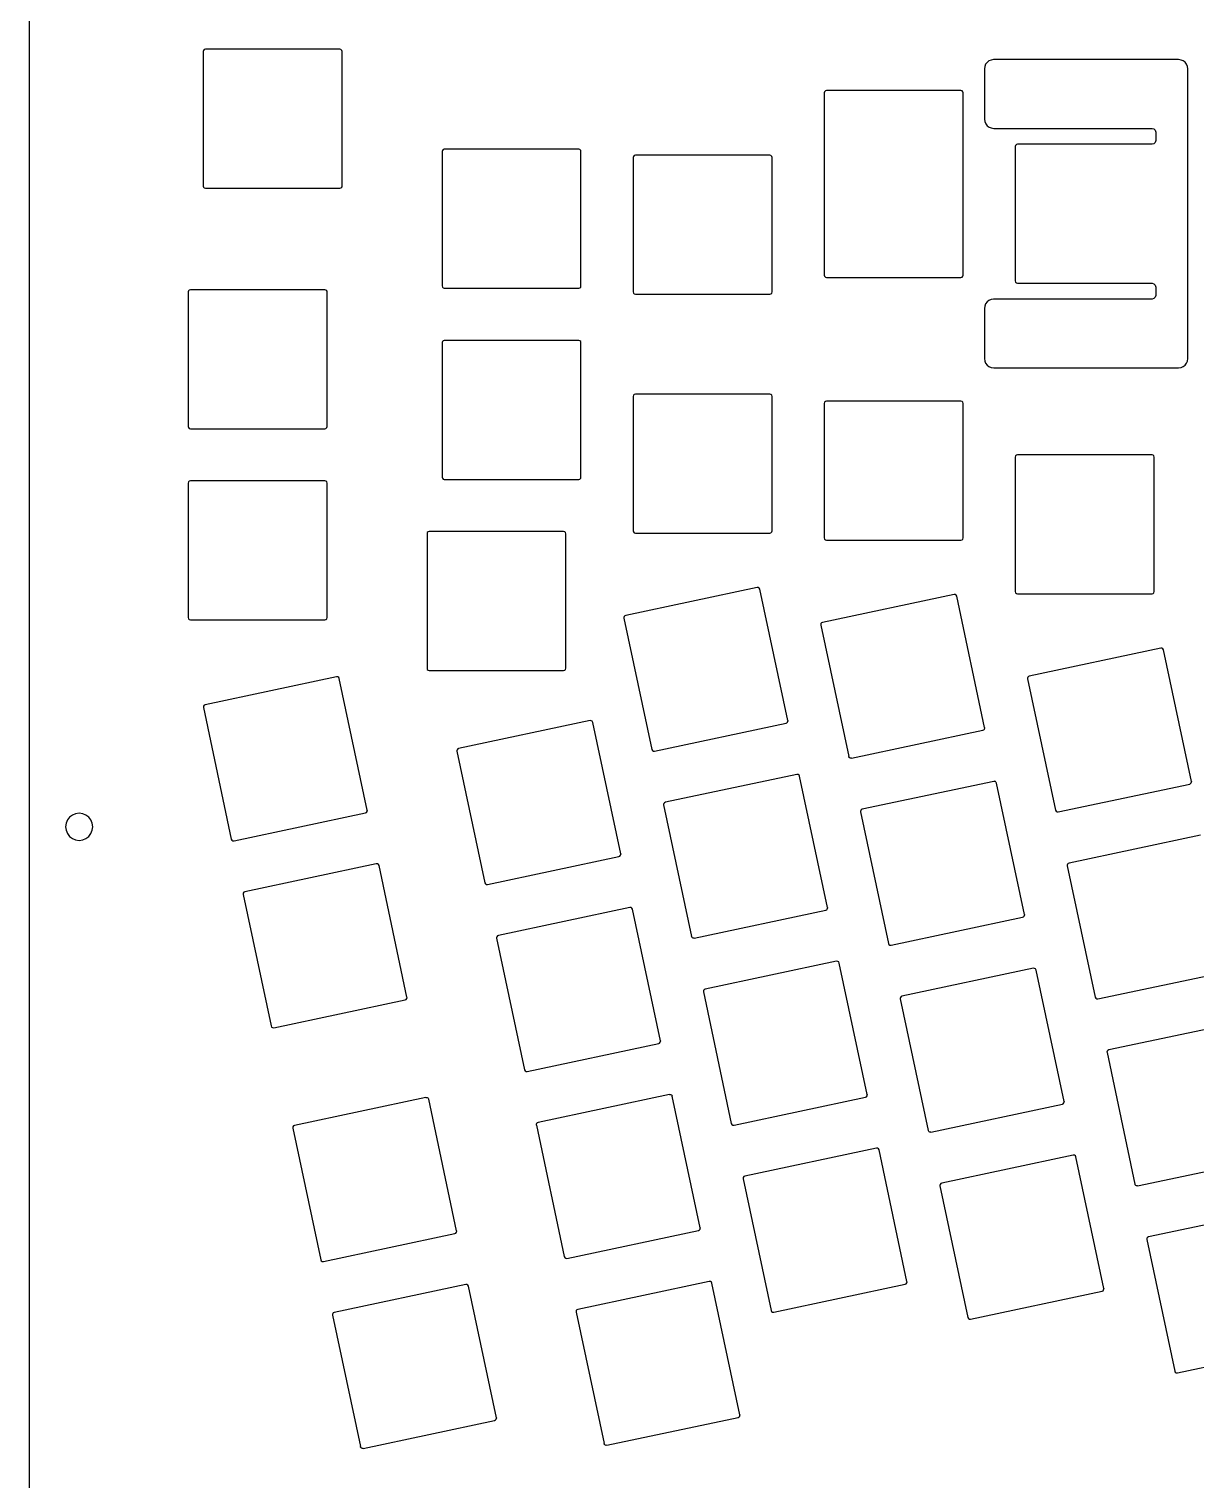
# Model space of a CAD drawing. Extents: x -3 to 2245, y -1140 to 1114.
# Drawn here: x 1507 to 1947, y -335 to 212 of the extents above; entities that cross this region are included whole.
import ezdxf

# ---------------------------------------------------------------- set-up
doc = ezdxf.new("R2010")
doc.units = 0

msp = doc.modelspace()

# ---------------------------------------------------------------- linework, layer by layer
at = {"layer": 'cutting'}
for p, q in [((1507.34, 253.348), (1507.34, -1088.44)), ((1573.06, 203.653), (1572.94, 203.225)), ((1573.06, 203.653), (1572.94, 203.225)), ((1572.94, 203.225), (1572.94, 152.59)), ((1572.94, 203.225), (1572.94, 152.59)), ((1573.37, 203.959), (1573.06, 203.653)), ((1573.37, 203.959), (1573.06, 203.653)), ((1573.79, 204.075), (1573.37, 203.959)), ((1573.79, 204.075), (1573.37, 203.959)), ((1624.43, 204.075), (1573.79, 204.075)), ((1624.43, 204.075), (1573.79, 204.075)), ((1624.86, 203.959), (1624.43, 204.075)), ((1624.86, 203.959), (1624.43, 204.075)), ((1625.16, 203.653), (1624.86, 203.959)), ((1625.16, 203.653), (1624.86, 203.959)), ((1625.28, 203.225), (1625.16, 203.653)), ((1625.28, 203.225), (1625.16, 203.653)), ((1625.28, 152.59), (1625.28, 203.225)), ((1625.28, 152.59), (1625.28, 203.225)), ((1867.38875, 197.591), (1867.22, 196.682)), ((1867.7, 198.446), (1867.38875, 197.591)), ((1868.23125, 199.16725), (1867.7, 198.446)), ((1868.95, 199.704), (1868.23125, 199.16725)), ((1869.80375, 200.0165), (1868.95, 199.704)), ((1870.71, 200.188), (1869.80375, 200.0165)), ((1940.4, 200.188), (1870.71, 200.188)), ((1941.30625, 200.019875), (1940.4, 200.188)), ((1942.16, 199.71), (1941.30625, 200.019875)), ((1942.88375, 199.175125), (1942.16, 199.71)), ((1943.42, 198.455), (1942.88375, 199.175125)), ((1943.7275, 197.600875), (1943.42, 198.455)), ((1943.9, 196.692), (1943.7275, 197.600875)), ((1867.22, 196.682), (1867.22, 177.789)), ((1943.9, 87.5776), (1943.9, 196.692)), ((1807.01, 188.099), (1806.9, 187.671)), ((1806.9, 187.671), (1806.9, 119.037)), ((1807.32, 188.405), (1807.01, 188.099)), ((1807.75, 188.521), (1807.32, 188.405)), ((1858.38, 188.521), (1807.75, 188.521)), ((1858.81, 188.405), (1858.38, 188.521)), ((1859.12, 188.099), (1858.81, 188.405)), ((1859.23, 187.671), (1859.12, 188.099)), ((1859.23, 119.037), (1859.23, 187.671)), ((1867.22, 177.789), (1867.39375, 176.881125)), ((1867.39375, 176.881125), (1867.71, 176.028)), ((1867.71, 176.028), (1868.24625, 175.309375)), ((1868.24625, 175.309375), (1868.97, 174.776)), ((1868.97, 174.776), (1869.82375, 174.469)), ((1869.82375, 174.469), (1870.73, 174.303)), ((1870.73, 174.303), (1930.37, 174.303)), ((1930.37, 174.303), (1931.08, 174.109)), ((1931.08, 174.109), (1931.59, 173.601)), ((1931.59, 173.601), (1931.78, 172.887)), ((1931.78, 169.72), (1931.59, 169.005)), ((1931.78, 172.887), (1931.78, 169.72)), ((1663.04, 166.006), (1662.93, 165.577)), ((1663.04, 166.006), (1662.93, 165.577)), ((1662.93, 165.577), (1662.93, 114.942)), ((1662.93, 165.577), (1662.93, 114.942)), ((1663.35, 166.311), (1663.04, 166.006)), ((1663.35, 166.311), (1663.04, 166.006)), ((1663.78, 166.428), (1663.35, 166.311)), ((1663.78, 166.428), (1663.35, 166.311)), ((1714.41, 166.428), (1663.78, 166.428)), ((1714.41, 166.428), (1663.78, 166.428)), ((1714.84, 166.311), (1714.41, 166.428)), ((1714.84, 166.311), (1714.41, 166.428)), ((1715.15, 166.006), (1714.84, 166.311)), ((1715.15, 166.006), (1714.84, 166.311)), ((1715.26, 165.577), (1715.15, 166.006)), ((1715.26, 165.577), (1715.15, 166.006)), ((1715.26, 114.942), (1715.26, 165.577)), ((1715.26, 114.942), (1715.26, 165.577)), ((1735.33, 164.044), (1735.03, 163.739)), ((1735.76, 164.161), (1735.33, 164.044)), ((1786.4, 164.161), (1735.76, 164.161)), ((1786.83, 164.044), (1786.4, 164.161)), ((1787.13, 163.739), (1786.83, 164.044)), ((1879, 167.881), (1878.88, 167.452)), ((1878.88, 167.452), (1878.88, 116.818)), ((1879.3, 168.187), (1879, 167.881)), ((1879.73, 168.303), (1879.3, 168.187)), ((1930.37, 168.303), (1879.73, 168.303)), ((1931.08, 168.497), (1930.37, 168.303)), ((1931.59, 169.005), (1931.08, 168.497)), ((1735.03, 163.739), (1734.91, 163.31)), ((1734.91, 163.31), (1734.91, 112.675)), ((1787.25, 163.31), (1787.13, 163.739)), ((1787.25, 112.675), (1787.25, 163.31)), ((1572.94, 152.59), (1573.06, 152.161)), ((1572.94, 152.59), (1573.06, 152.161)), ((1573.06, 152.161), (1573.37, 151.856)), ((1573.06, 152.161), (1573.37, 151.856)), ((1573.37, 151.856), (1573.79, 151.739)), ((1573.37, 151.856), (1573.79, 151.739)), ((1573.79, 151.739), (1624.43, 151.739)), ((1573.79, 151.739), (1624.43, 151.739)), ((1624.43, 151.739), (1624.86, 151.856)), ((1624.43, 151.739), (1624.86, 151.856)), ((1624.86, 151.856), (1625.16, 152.161)), ((1624.86, 151.856), (1625.16, 152.161)), ((1625.16, 152.161), (1625.28, 152.59)), ((1625.16, 152.161), (1625.28, 152.59)), ((1662.93, 114.942), (1663.04, 114.513)), ((1662.93, 114.942), (1663.04, 114.513)), ((1715.15, 114.513), (1715.26, 114.942)), ((1715.15, 114.513), (1715.26, 114.942)), ((1806.9, 119.037), (1807.01, 118.608)), ((1807.01, 118.608), (1807.32, 118.303)), ((1807.32, 118.303), (1807.75, 118.187)), ((1807.75, 118.187), (1858.38, 118.187)), ((1858.38, 118.187), (1858.81, 118.303)), ((1858.81, 118.303), (1859.12, 118.608)), ((1859.12, 118.608), (1859.23, 119.037)), ((1878.88, 116.818), (1879, 116.389)), ((1879, 116.389), (1879.3, 116.083)), ((1879.3, 116.083), (1879.73, 115.967)), ((1879.73, 115.967), (1930.37, 115.967)), ((1930.37, 115.967), (1931.08, 115.773)), ((1931.08, 115.773), (1931.59, 115.265)), ((1931.59, 115.265), (1931.78, 114.55)), ((1567.39, 113.103), (1567.28, 112.675)), ((1567.28, 112.675), (1567.28, 62.04)), ((1567.7, 113.409), (1567.39, 113.103)), ((1568.13, 113.525), (1567.7, 113.409)), ((1618.76, 113.525), (1568.13, 113.525)), ((1619.19, 113.409), (1618.76, 113.525)), ((1619.5, 113.103), (1619.19, 113.409)), ((1619.61, 112.675), (1619.5, 113.103)), ((1619.61, 62.04), (1619.61, 112.675)), ((1663.04, 114.513), (1663.35, 114.208)), ((1663.04, 114.513), (1663.35, 114.208)), ((1663.35, 114.208), (1663.78, 114.092)), ((1663.35, 114.208), (1663.78, 114.092)), ((1663.78, 114.092), (1714.41, 114.092)), ((1663.78, 114.092), (1714.41, 114.092)), ((1714.41, 114.092), (1714.84, 114.208)), ((1714.41, 114.092), (1714.84, 114.208)), ((1714.84, 114.208), (1715.15, 114.513)), ((1714.84, 114.208), (1715.15, 114.513)), ((1734.91, 112.675), (1735.03, 112.246)), ((1735.03, 112.246), (1735.33, 111.941)), ((1735.33, 111.941), (1735.76, 111.824)), ((1735.76, 111.824), (1786.4, 111.824)), ((1786.4, 111.824), (1786.83, 111.941)), ((1786.83, 111.941), (1787.13, 112.246)), ((1787.13, 112.246), (1787.25, 112.675)), ((1868.95, 109.485), (1868.23125, 108.949125)), ((1869.80375, 109.7965), (1868.95, 109.485)), ((1870.71, 109.967), (1869.80375, 109.7965)), ((1930.37, 109.967), (1870.71, 109.967)), ((1931.08, 110.16), (1930.37, 109.967)), ((1931.59, 110.669), (1931.08, 110.16)), ((1931.78, 111.384), (1931.59, 110.669)), ((1931.78, 114.55), (1931.78, 111.384)), ((1867.3925, 107.373875), (1867.22, 106.465)), ((1867.22, 106.465), (1867.22, 87.5713)), ((1867.7, 108.228), (1867.3925, 107.373875)), ((1868.23125, 108.949125), (1867.7, 108.228)), ((1663.04, 94.0208), (1662.93, 93.5919)), ((1662.93, 93.5919), (1662.93, 42.9573)), ((1663.35, 94.3263), (1663.04, 94.0208)), ((1663.78, 94.4427), (1663.35, 94.3263)), ((1714.41, 94.4427), (1663.78, 94.4427)), ((1714.84, 94.3263), (1714.41, 94.4427)), ((1715.15, 94.0208), (1714.84, 94.3263)), ((1715.26, 93.5919), (1715.15, 94.0208)), ((1715.26, 42.9573), (1715.26, 93.5919)), ((1867.22, 87.5713), (1867.3925, 86.662662)), ((1943.7275, 86.66875), (1943.9, 87.5776)), ((1867.3925, 86.662662), (1867.7, 85.8093)), ((1867.7, 85.8093), (1868.24, 85.090375)), ((1868.24, 85.090375), (1868.96, 84.557)), ((1868.96, 84.557), (1869.815, 84.248912)), ((1869.815, 84.248912), (1870.73, 84.0822)), ((1870.73, 84.0822), (1940.4, 84.0822)), ((1940.4, 84.0822), (1941.30625, 84.250538)), ((1941.30625, 84.250538), (1942.16, 84.5601)), ((1942.16, 84.5601), (1942.88375, 85.0949)), ((1942.88375, 85.0949), (1943.42, 85.8148)), ((1943.42, 85.8148), (1943.7275, 86.66875)), ((1735.03, 73.767), (1734.91, 73.3383)), ((1734.91, 73.3383), (1734.91, 22.7031)), ((1735.33, 74.0722), (1735.03, 73.767)), ((1735.76, 74.1884), (1735.33, 74.0722)), ((1786.4, 74.1884), (1735.76, 74.1884)), ((1786.83, 74.0722), (1786.4, 74.1884)), ((1787.13, 73.767), (1786.83, 74.0722)), ((1787.25, 73.3383), (1787.13, 73.767)), ((1787.25, 22.7031), (1787.25, 73.3383)), ((1807.01, 71.1219), (1806.9, 70.6931)), ((1807.32, 71.4274), (1807.01, 71.1219)), ((1807.75, 71.5438), (1807.32, 71.4274)), ((1858.38, 71.5438), (1807.75, 71.5438)), ((1858.81, 71.4274), (1858.38, 71.5438)), ((1859.12, 71.1219), (1858.81, 71.4274)), ((1859.23, 70.6931), (1859.12, 71.1219)), ((1806.9, 70.6931), (1806.9, 20.0578)), ((1859.23, 20.0578), (1859.23, 70.6931)), ((1567.28, 62.04), (1567.39, 61.6111)), ((1567.39, 61.6111), (1567.7, 61.3056)), ((1567.7, 61.3056), (1568.13, 61.1892)), ((1568.13, 61.1892), (1618.76, 61.1892)), ((1618.76, 61.1892), (1619.19, 61.3056)), ((1619.19, 61.3056), (1619.5, 61.6111)), ((1619.5, 61.6111), (1619.61, 62.04)), ((1879, 50.9054), (1878.88, 50.4766)), ((1878.88, 50.4766), (1878.88, -0.15806)), ((1879.3, 51.2109), (1879, 50.9054)), ((1879.73, 51.3273), (1879.3, 51.2109)), ((1930.37, 51.3273), (1879.73, 51.3273)), ((1930.8, 51.2109), (1930.37, 51.3273)), ((1931.1, 50.9054), (1930.8, 51.2109)), ((1931.22, 50.4766), (1931.1, 50.9054)), ((1931.22, -0.15806), (1931.22, 50.4766)), ((1567.39, 41.1184), (1567.28, 40.6896)), ((1567.28, 40.6896), (1567.28, -9.94507)), ((1567.7, 41.4239), (1567.39, 41.1184)), ((1568.13, 41.5403), (1567.7, 41.4239)), ((1618.76, 41.5403), (1568.13, 41.5403)), ((1619.19, 41.4239), (1618.76, 41.5403)), ((1619.5, 41.1184), (1619.19, 41.4239)), ((1619.61, 40.6896), (1619.5, 41.1184)), ((1619.61, -9.94507), (1619.61, 40.6896)), ((1662.93, 42.9573), (1663.04, 42.5285)), ((1663.04, 42.5285), (1663.35, 42.223)), ((1663.35, 42.223), (1663.78, 42.1066)), ((1663.78, 42.1066), (1714.41, 42.1066)), ((1714.41, 42.1066), (1714.84, 42.223)), ((1714.84, 42.223), (1715.15, 42.5285)), ((1715.15, 42.5285), (1715.26, 42.9573)), ((1657.37, 22.0358), (1657.26, 21.607)), ((1657.68, 22.3413), (1657.37, 22.0358)), ((1658.11, 22.4577), (1657.68, 22.3413)), ((1708.74, 22.4577), (1658.11, 22.4577)), ((1709.17, 22.3413), (1708.74, 22.4577)), ((1709.48, 22.0358), (1709.17, 22.3413)), ((1709.59, 21.607), (1709.48, 22.0358)), ((1734.91, 22.7031), (1735.03, 22.2742)), ((1735.03, 22.2742), (1735.33, 21.9687)), ((1735.33, 21.9687), (1735.76, 21.8523)), ((1786.4, 21.8523), (1786.83, 21.9687)), ((1786.83, 21.9687), (1787.13, 22.2742)), ((1787.13, 22.2742), (1787.25, 22.7031)), ((1657.26, 21.607), (1657.26, -29.0277)), ((1709.59, -29.0277), (1709.59, 21.607)), ((1735.76, 21.8523), (1786.4, 21.8523)), ((1806.9, 20.0578), (1807.01, 19.6291)), ((1807.01, 19.6291), (1807.32, 19.324)), ((1807.32, 19.324), (1807.75, 19.2077)), ((1807.75, 19.2077), (1858.38, 19.2077)), ((1858.38, 19.2077), (1858.81, 19.324)), ((1858.81, 19.324), (1859.12, 19.6291)), ((1859.12, 19.6291), (1859.23, 20.0578)), ((1781.63, 1.40738), (1732.1, -9.12038)), ((1782.07, 1.38281), (1781.63, 1.40738)), ((1782.43, 1.14749), (1782.07, 1.38281)), ((1782.64, 0.751899), (1782.43, 1.14749)), ((1793.16, -48.7762), (1782.64, 0.751899)), ((1855.78, -1.2288), (1806.25, -11.7566)), ((1856.22, -1.25337), (1855.78, -1.2288)), ((1856.59, -1.48868), (1856.22, -1.25337)), ((1856.79, -1.88425), (1856.59, -1.48868)), ((1867.32, -51.413), (1856.79, -1.88425)), ((1878.88, -0.15806), (1879, -0.586914)), ((1879, -0.586914), (1879.3, -0.89238)), ((1879.3, -0.89238), (1879.73, -1.00879)), ((1879.73, -1.00879), (1930.37, -1.00879)), ((1930.37, -1.00879), (1930.8, -0.89238)), ((1930.8, -0.89238), (1931.1, -0.586915)), ((1931.1, -0.586915), (1931.22, -0.15806)), ((1567.28, -9.94507), (1567.39, -10.3739)), ((1567.39, -10.3739), (1567.7, -10.6794)), ((1567.7, -10.6794), (1568.13, -10.7958)), ((1568.13, -10.7958), (1618.76, -10.7958)), ((1618.76, -10.7958), (1619.19, -10.6794)), ((1619.19, -10.6794), (1619.5, -10.3739)), ((1619.5, -10.3739), (1619.61, -9.94507)), ((1731.51, -9.57694), (1731.42, -9.95093)), ((1731.42, -9.95093), (1731.43, -10.0103)), ((1731.43, -10.0103), (1731.44, -10.0697)), ((1731.44, -10.0697), (1731.44, -10.1286)), ((1731.44, -10.1286), (1741.97, -59.6567)), ((1731.75, -9.28397), (1731.51, -9.57694)), ((1732.1, -9.12038), (1731.75, -9.28397)), ((1805.67, -12.2131), (1805.58, -12.5871)), ((1805.58, -12.5871), (1805.58, -12.6465)), ((1805.58, -12.6465), (1805.59, -12.7058)), ((1805.59, -12.7058), (1805.6, -12.7647)), ((1805.6, -12.7648), (1816.13, -62.2936)), ((1805.9, -11.9202), (1805.67, -12.2131)), ((1806.25, -11.7566), (1805.9, -11.9202)), ((1933.68, -21.4681), (1884.15, -31.9958)), ((1934.12, -21.4926), (1933.68, -21.4681)), ((1934.48, -21.7279), (1934.12, -21.4926)), ((1934.68, -22.1235), (1934.48, -21.7279)), ((1945.21, -71.6516), (1934.68, -22.1235)), ((1623.21, -32.3127), (1573.68, -42.8398)), ((1623.65, -32.3371), (1623.21, -32.3127)), ((1624.01, -32.5721), (1623.65, -32.3371)), ((1624.22, -32.9675), (1624.01, -32.5721)), ((1657.26, -29.0277), (1657.37, -29.4565)), ((1657.37, -29.4565), (1657.68, -29.762)), ((1657.68, -29.762), (1658.11, -29.8784)), ((1658.11, -29.8784), (1708.74, -29.8784)), ((1708.74, -29.8784), (1709.17, -29.762)), ((1709.17, -29.762), (1709.48, -29.4565)), ((1709.48, -29.4565), (1709.59, -29.0277)), ((1883.56, -32.4524), (1883.47, -32.8264)), ((1883.8, -32.1594), (1883.56, -32.4524)), ((1884.15, -31.9958), (1883.8, -32.1594)), ((1634.74, -82.4962), (1624.22, -32.9675)), ((1883.47, -32.8264), (1883.48, -32.8858)), ((1883.48, -32.8858), (1883.48, -32.9451)), ((1883.48, -32.9451), (1883.49, -33.004)), ((1883.49, -33.0041), (1894.02, -82.5328)), ((1573.09, -43.2964), (1573.01, -43.6704)), ((1573.01, -43.6704), (1573.01, -43.7298)), ((1573.33, -43.0034), (1573.09, -43.2964)), ((1573.68, -42.8398), (1573.33, -43.0034)), ((1573.01, -43.7298), (1573.02, -43.7891)), ((1573.02, -43.7891), (1573.02, -43.848)), ((1573.02, -43.848), (1583.55, -93.3768)), ((1718.7, -48.7658), (1669.17, -59.2929)), ((1719.14, -48.7902), (1718.7, -48.7658)), ((1719.5, -49.0252), (1719.14, -48.7902)), ((1719.71, -49.4206), (1719.5, -49.0252)), ((1793.09, -49.3279), (1793.18, -48.9539)), ((1793.16, -48.7762), (1793.17, -48.8356)), ((1793.17, -48.8356), (1793.18, -48.8949)), ((1793.18, -48.8949), (1793.18, -48.9538)), ((1730.23, -98.9493), (1719.71, -49.4206)), ((1742.98, -60.3122), (1792.51, -49.7844)), ((1792.51, -49.7844), (1792.86, -49.6208)), ((1792.86, -49.6208), (1793.09, -49.3279)), ((1817.13, -62.9484), (1866.66, -52.4206)), ((1866.66, -52.4206), (1867.01, -52.257)), ((1867.01, -52.257), (1867.25, -51.964)), ((1867.25, -51.964), (1867.34, -51.5901)), ((1867.32, -51.413), (1867.33, -51.4723)), ((1867.33, -51.4723), (1867.33, -51.5313)), ((1867.33, -51.5313), (1867.34, -51.5899)), ((1668.58, -59.7495), (1668.5, -60.1234)), ((1668.82, -59.4565), (1668.58, -59.7495)), ((1669.17, -59.2929), (1668.82, -59.4565)), ((1741.97, -59.6567), (1742.17, -60.0523)), ((1742.17, -60.0523), (1742.54, -60.2876)), ((1668.5, -60.1234), (1668.5, -60.1828)), ((1668.5, -60.1828), (1668.51, -60.2422)), ((1668.51, -60.2422), (1668.52, -60.3011)), ((1668.52, -60.3011), (1679.04, -109.83)), ((1742.54, -60.2876), (1742.98, -60.3122)), ((1816.2, -62.5034), (1816.13, -62.2936)), ((1816.32, -62.6849), (1816.2, -62.5034)), ((1816.49, -62.8299), (1816.32, -62.6849)), ((1816.7, -62.9263), (1816.49, -62.8301)), ((1816.91, -62.9663), (1816.7, -62.9263)), ((1817.13, -62.9484), (1816.91, -62.9663)), ((1796.59, -69.0044), (1747.07, -79.5321)), ((1797.04, -69.029), (1796.59, -69.0044)), ((1797.4, -69.2643), (1797.04, -69.029)), ((1797.6, -69.6599), (1797.4, -69.2643)), ((1808.13, -119.189), (1797.6, -69.6599)), ((1870.75, -71.6412), (1821.22, -82.1683)), ((1870.97, -71.6234), (1870.75, -71.6414)), ((1871.19, -71.6635), (1870.97, -71.6234)), ((1871.39, -71.7597), (1871.19, -71.6635)), ((1871.56, -71.9042), (1871.39, -71.7597)), ((1871.68, -72.0855), (1871.56, -71.9042)), ((1871.76, -72.296), (1871.68, -72.0855)), ((1882.28, -121.825), (1871.76, -72.296)), ((1895.03, -83.1876), (1944.56, -72.6599)), ((1944.56, -72.6599), (1944.91, -72.4963)), ((1944.91, -72.4963), (1945.14, -72.2033)), ((1945.14, -72.2033), (1945.23, -71.8293)), ((1945.21, -71.6516), (1945.22, -71.711)), ((1945.22, -71.711), (1945.23, -71.7704)), ((1945.23, -71.7704), (1945.23, -71.8293)), ((1746.48, -79.9887), (1746.39, -80.3627)), ((1746.39, -80.3627), (1746.39, -80.4221)), ((1746.39, -80.4221), (1746.4, -80.4814)), ((1746.4, -80.4814), (1746.41, -80.5403)), ((1746.41, -80.5404), (1756.94, -130.069)), ((1746.72, -79.6957), (1746.48, -79.9887)), ((1747.07, -79.5321), (1746.72, -79.6957)), ((1521.375, -87.4356), (1521.13, -88.7603)), ((1521.83, -86.1907), (1521.375, -87.4356)), ((1522.61, -85.139363), (1521.83, -86.1907)), ((1523.66, -84.3581), (1522.61, -85.139363)), ((1524.9075, -83.905912), (1523.66, -84.3581)), ((1526.23, -83.659), (1524.9075, -83.905912)), ((1527.5525, -83.905912), (1526.23, -83.659)), ((1528.8, -84.3581), (1527.5525, -83.905912)), ((1529.85375, -85.139375), (1528.8, -84.3581)), ((1530.63, -86.1908), (1529.85375, -85.139375)), ((1531.085, -87.435613), (1530.63, -86.1908)), ((1531.33, -88.7603), (1531.085, -87.435613)), ((1584.56, -94.0316), (1634.09, -83.5039)), ((1634.09, -83.5039), (1634.44, -83.3403)), ((1634.44, -83.3403), (1634.67, -83.0475)), ((1634.67, -83.0475), (1634.76, -82.674)), ((1634.74, -82.4962), (1634.75, -82.5556)), ((1634.75, -82.5556), (1634.76, -82.615)), ((1634.76, -82.615), (1634.76, -82.6739)), ((1820.63, -82.6249), (1820.54, -82.9989)), ((1820.54, -82.9989), (1820.55, -83.0583)), ((1820.55, -83.0583), (1820.56, -83.1176)), ((1820.56, -83.1176), (1820.56, -83.1765)), ((1820.56, -83.1766), (1831.09, -132.705)), ((1820.87, -82.3319), (1820.63, -82.6249)), ((1821.22, -82.1683), (1820.87, -82.3319)), ((1894.02, -82.5328), (1894.22, -82.9282)), ((1894.22, -82.9282), (1894.58, -83.1632)), ((1894.58, -83.1632), (1895.03, -83.1876)), ((1521.13, -88.7603), (1521.375, -90.085)), ((1521.375, -90.085), (1521.83, -91.3299)), ((1521.83, -91.3299), (1522.61, -92.381237)), ((1522.61, -92.381237), (1523.66, -93.1625)), ((1528.8, -93.1625), (1529.85375, -92.381225)), ((1529.85375, -92.381225), (1530.63, -91.3298)), ((1530.63, -91.3298), (1531.085, -90.084987)), ((1531.085, -90.084987), (1531.33, -88.7603)), ((1948.64, -91.8805), (1899.11, -102.408)), ((1523.66, -93.1625), (1524.9075, -93.614725)), ((1524.9075, -93.614725), (1526.23, -93.8616)), ((1526.23, -93.8616), (1527.5525, -93.614725)), ((1527.5525, -93.614725), (1528.8, -93.1625)), ((1583.55, -93.3768), (1583.75, -93.7722)), ((1583.75, -93.7722), (1584.12, -94.0072)), ((1584.12, -94.0072), (1584.56, -94.0316)), ((1638.17, -102.724), (1588.65, -113.252)), ((1638.62, -102.749), (1638.17, -102.724)), ((1638.98, -102.984), (1638.62, -102.749)), ((1639.18, -103.379), (1638.98, -102.984)), ((1649.71, -152.908), (1639.18, -103.379)), ((1680.05, -110.485), (1729.58, -99.9569)), ((1729.58, -99.9569), (1729.93, -99.7934)), ((1729.93, -99.7934), (1730.17, -99.5005)), ((1730.17, -99.5005), (1730.25, -99.127)), ((1730.23, -98.9493), (1730.24, -99.0087)), ((1730.24, -99.0087), (1730.25, -99.0681)), ((1730.25, -99.0681), (1730.25, -99.127)), ((1898.53, -102.864), (1898.44, -103.238)), ((1898.44, -103.238), (1898.44, -103.298)), ((1898.44, -103.298), (1898.45, -103.357)), ((1898.45, -103.357), (1898.46, -103.416)), ((1898.46, -103.416), (1908.99, -152.945)), ((1898.77, -102.571), (1898.53, -102.864)), ((1899.11, -102.408), (1898.77, -102.571)), ((1588.06, -113.709), (1587.97, -114.083)), ((1587.97, -114.083), (1587.98, -114.142)), ((1587.98, -114.142), (1587.98, -114.201)), ((1587.98, -114.201), (1587.99, -114.26)), ((1587.99, -114.26), (1598.52, -163.789)), ((1588.3, -113.416), (1588.06, -113.709)), ((1588.65, -113.252), (1588.3, -113.416)), ((1679.04, -109.83), (1679.25, -110.225)), ((1679.25, -110.225), (1679.61, -110.46)), ((1679.61, -110.46), (1680.05, -110.485)), ((1733.67, -119.178), (1684.14, -129.705)), ((1734.11, -119.202), (1733.67, -119.178)), ((1734.47, -119.437), (1734.11, -119.202)), ((1734.67, -119.832), (1734.47, -119.437)), ((1745.2, -169.361), (1734.67, -119.832)), ((1757.95, -130.724), (1807.47, -120.196)), ((1807.47, -120.196), (1807.82, -120.033)), ((1807.82, -120.033), (1808.06, -119.74)), ((1808.06, -119.74), (1808.15, -119.366)), ((1808.13, -119.189), (1808.14, -119.248)), ((1808.14, -119.248), (1808.15, -119.307)), ((1808.15, -119.307), (1808.15, -119.366)), ((1832.1, -133.36), (1881.63, -122.832)), ((1881.63, -122.832), (1881.98, -122.669)), ((1881.98, -122.669), (1882.21, -122.376)), ((1882.21, -122.376), (1882.3, -122.002)), ((1882.28, -121.825), (1882.29, -121.884)), ((1882.29, -121.884), (1882.3, -121.944)), ((1882.3, -121.944), (1882.3, -122.002)), ((1683.55, -130.162), (1683.46, -130.536)), ((1683.46, -130.536), (1683.47, -130.595)), ((1683.47, -130.595), (1683.47, -130.654)), ((1683.47, -130.654), (1683.48, -130.713)), ((1683.48, -130.713), (1694.01, -180.242)), ((1683.79, -129.869), (1683.55, -130.162)), ((1684.14, -129.705), (1683.79, -129.869)), ((1757.01, -130.279), (1756.94, -130.069)), ((1757.14, -130.46), (1757.01, -130.279)), ((1757.31, -130.606), (1757.14, -130.46)), ((1757.51, -130.702), (1757.31, -130.606)), ((1757.72, -130.742), (1757.51, -130.702)), ((1757.95, -130.724), (1757.72, -130.742)), ((1831.09, -132.705), (1831.29, -133.101)), ((1831.29, -133.101), (1831.66, -133.336)), ((1831.66, -133.336), (1832.1, -133.36)), ((1811.56, -139.417), (1762.03, -149.945)), ((1812, -139.441), (1811.56, -139.417)), ((1812.37, -139.676), (1812, -139.441)), ((1812.57, -140.072), (1812.37, -139.676)), ((1823.1, -189.6), (1812.57, -140.072)), ((1885.71, -142.053), (1836.19, -152.581)), ((1886.16, -142.077), (1885.71, -142.053)), ((1886.52, -142.312), (1886.16, -142.077)), ((1886.72, -142.708), (1886.52, -142.312)), ((1897.25, -192.237), (1886.72, -142.708)), ((1909.99, -153.599), (1959.52, -143.072)), ((1649.71, -152.908), (1649.72, -152.967)), ((1649.72, -152.967), (1649.73, -153.027)), ((1761.45, -150.401), (1761.36, -150.774)), ((1761.36, -150.774), (1761.36, -150.834)), ((1761.36, -150.834), (1761.37, -150.893)), ((1761.37, -150.893), (1761.38, -150.952)), ((1761.38, -150.952), (1771.9, -200.481)), ((1761.68, -150.108), (1761.45, -150.401)), ((1762.03, -149.945), (1761.68, -150.108)), ((1835.84, -152.744), (1835.6, -153.037)), ((1836.19, -152.581), (1835.84, -152.744)), ((1908.99, -152.945), (1909.19, -153.34)), ((1599.53, -164.444), (1649.06, -153.916)), ((1649.06, -153.916), (1649.4, -153.753)), ((1649.4, -153.753), (1649.64, -153.46)), ((1649.64, -153.46), (1649.73, -153.086)), ((1649.73, -153.027), (1649.73, -153.086)), ((1835.6, -153.037), (1835.51, -153.411)), ((1835.51, -153.411), (1835.52, -153.47)), ((1835.52, -153.47), (1835.52, -153.529)), ((1835.52, -153.529), (1835.53, -153.588)), ((1835.53, -153.588), (1846.06, -203.117)), ((1909.19, -153.34), (1909.55, -153.575)), ((1909.55, -153.575), (1909.99, -153.599)), ((1598.52, -163.789), (1598.72, -164.184)), ((1963.61, -162.292), (1914.08, -172.82)), ((1598.72, -164.184), (1599.08, -164.419)), ((1599.08, -164.419), (1599.53, -164.444)), ((1745.2, -169.361), (1745.21, -169.42)), ((1695.02, -180.897), (1744.55, -170.369)), ((1744.55, -170.369), (1744.89, -170.206)), ((1744.89, -170.206), (1745.13, -169.913)), ((1745.13, -169.913), (1745.22, -169.539)), ((1745.21, -169.42), (1745.22, -169.48)), ((1745.22, -169.48), (1745.22, -169.539)), ((1913.49, -173.276), (1913.41, -173.65)), ((1913.41, -173.65), (1913.41, -173.709)), ((1913.41, -173.709), (1913.42, -173.769)), ((1913.42, -173.769), (1913.43, -173.828)), ((1913.43, -173.828), (1923.95, -223.356)), ((1913.73, -172.984), (1913.49, -173.276)), ((1914.08, -172.82), (1913.73, -172.984)), ((1694.01, -180.242), (1694.21, -180.637)), ((1694.21, -180.637), (1694.57, -180.873)), ((1694.57, -180.873), (1695.02, -180.897)), ((1656.88, -190.741), (1607.35, -201.269)), ((1656.88, -190.741), (1657.11, -190.723)), ((1657.11, -190.723), (1657.32, -190.763)), ((1657.32, -190.763), (1657.52, -190.86)), ((1657.52, -190.86), (1657.69, -191.005)), ((1657.69, -191.005), (1657.82, -191.186)), ((1657.82, -191.186), (1657.89, -191.397)), ((1748.63, -189.589), (1699.1, -200.117)), ((1748.63, -189.589), (1748.85, -189.571)), ((1748.85, -189.571), (1749.07, -189.611)), ((1749.07, -189.611), (1749.27, -189.708)), ((1749.27, -189.708), (1749.44, -189.853)), ((1749.44, -189.853), (1749.57, -190.034)), ((1749.57, -190.034), (1749.64, -190.245)), ((1760.17, -239.773), (1749.64, -190.245)), ((1772.91, -201.136), (1822.44, -190.609)), ((1822.44, -190.609), (1822.79, -190.445)), ((1822.79, -190.445), (1823.03, -190.152)), ((1823.03, -190.152), (1823.12, -189.778)), ((1823.1, -189.6), (1823.11, -189.66)), ((1823.11, -189.66), (1823.11, -189.719)), ((1823.11, -189.719), (1823.12, -189.778)), ((1668.42, -240.925), (1657.89, -191.397)), ((1847.07, -203.773), (1896.59, -193.245)), ((1896.59, -193.245), (1896.94, -193.081)), ((1896.94, -193.081), (1897.18, -192.788)), ((1897.18, -192.788), (1897.27, -192.414)), ((1897.25, -192.237), (1897.26, -192.296)), ((1897.26, -192.296), (1897.27, -192.355)), ((1897.27, -192.355), (1897.27, -192.414)), ((1606.77, -201.725), (1606.68, -202.099)), ((1606.68, -202.099), (1606.68, -202.159)), ((1606.68, -202.159), (1606.69, -202.218)), ((1607.01, -201.432), (1606.77, -201.725)), ((1607.35, -201.269), (1607.01, -201.432)), ((1698.52, -200.574), (1698.43, -200.948)), ((1698.43, -200.948), (1698.43, -201.007)), ((1698.43, -201.007), (1698.44, -201.066)), ((1698.44, -201.066), (1698.45, -201.125)), ((1698.45, -201.125), (1708.98, -250.653)), ((1698.75, -200.281), (1698.52, -200.574)), ((1699.1, -200.117), (1698.75, -200.281)), ((1771.9, -200.481), (1772.11, -200.876)), ((1772.11, -200.876), (1772.47, -201.111)), ((1772.47, -201.111), (1772.91, -201.136)), ((1606.69, -202.218), (1606.7, -202.277)), ((1606.7, -202.277), (1617.23, -251.805)), ((1846.13, -203.328), (1846.06, -203.117)), ((1846.26, -203.509), (1846.13, -203.328)), ((1846.43, -203.654), (1846.26, -203.509)), ((1846.63, -203.75), (1846.43, -203.654)), ((1846.84, -203.79), (1846.63, -203.75)), ((1847.07, -203.773), (1846.84, -203.79)), ((1826.53, -209.829), (1777, -220.356)), ((1826.97, -209.853), (1826.53, -209.829)), ((1827.33, -210.088), (1826.97, -209.853)), ((1827.53, -210.483), (1827.33, -210.088)), ((1838.06, -260.012), (1827.53, -210.483)), ((1900.68, -212.465), (1851.15, -222.993)), ((1901.12, -212.489), (1900.68, -212.465)), ((1901.49, -212.725), (1901.12, -212.489)), ((1901.69, -213.12), (1901.49, -212.725)), ((1912.22, -262.648), (1901.69, -213.12)), ((1924.96, -224.012), (1974.49, -213.484)), ((1776.41, -220.813), (1776.32, -221.187)), ((1776.32, -221.187), (1776.33, -221.246)), ((1776.33, -221.246), (1776.33, -221.305)), ((1776.33, -221.305), (1776.34, -221.364)), ((1776.34, -221.364), (1786.87, -270.893)), ((1776.65, -220.52), (1776.41, -220.813)), ((1777, -220.356), (1776.65, -220.52)), ((1850.57, -223.449), (1850.48, -223.823)), ((1850.48, -223.823), (1850.48, -223.882)), ((1850.48, -223.882), (1850.49, -223.942)), ((1850.49, -223.942), (1850.5, -224.001)), ((1850.5, -224.001), (1861.02, -273.529)), ((1850.8, -223.156), (1850.57, -223.449)), ((1851.15, -222.993), (1850.8, -223.156)), ((1924.03, -223.567), (1923.95, -223.356)), ((1924.15, -223.749), (1924.03, -223.567)), ((1924.32, -223.893), (1924.15, -223.749)), ((1924.52, -223.99), (1924.32, -223.894)), ((1924.74, -224.03), (1924.52, -223.99)), ((1924.96, -224.012), (1924.74, -224.03)), ((1978.58, -232.704), (1929.05, -243.232)), ((1759.86, -240.618), (1760.1, -240.325)), ((1760.1, -240.325), (1760.19, -239.951)), ((1760.17, -239.773), (1760.18, -239.832)), ((1760.18, -239.832), (1760.18, -239.892)), ((1760.18, -239.892), (1760.19, -239.95)), ((1618.24, -252.461), (1667.76, -241.933)), ((1667.76, -241.933), (1668.11, -241.769)), ((1668.11, -241.769), (1668.35, -241.476)), ((1668.35, -241.476), (1668.44, -241.102)), ((1668.42, -240.925), (1668.43, -240.984)), ((1668.43, -240.984), (1668.44, -241.043)), ((1668.44, -241.043), (1668.44, -241.102)), ((1709.98, -251.309), (1759.51, -240.781)), ((1759.51, -240.781), (1759.86, -240.618)), ((1928.46, -243.688), (1928.37, -244.062)), ((1928.37, -244.062), (1928.38, -244.122)), ((1928.38, -244.122), (1928.38, -244.181)), ((1928.38, -244.181), (1928.39, -244.24)), ((1928.39, -244.24), (1938.92, -293.768)), ((1928.7, -243.395), (1928.46, -243.688)), ((1929.05, -243.232), (1928.7, -243.395)), ((1708.98, -250.653), (1709.18, -251.049)), ((1709.18, -251.049), (1709.54, -251.284)), ((1709.54, -251.284), (1709.98, -251.309)), ((1617.23, -251.805), (1617.43, -252.201)), ((1617.43, -252.201), (1617.79, -252.436)), ((1617.79, -252.436), (1618.24, -252.461)), ((1671.85, -261.153), (1622.32, -271.681)), ((1672.29, -261.177), (1671.85, -261.153)), ((1672.65, -261.413), (1672.29, -261.177)), ((1672.86, -261.808), (1672.65, -261.413)), ((1683.39, -311.336), (1672.86, -261.808)), ((1763.6, -260.001), (1714.07, -270.529)), ((1764.04, -260.026), (1763.6, -260.001)), ((1764.4, -260.261), (1764.04, -260.026)), ((1764.61, -260.657), (1764.4, -260.261)), ((1775.13, -310.185), (1764.61, -260.657)), ((1787.88, -271.548), (1837.41, -261.02)), ((1837.41, -261.02), (1837.76, -260.857)), ((1837.76, -260.857), (1837.99, -260.564)), ((1837.99, -260.564), (1838.08, -260.19)), ((1838.06, -260.012), (1838.07, -260.071)), ((1838.07, -260.071), (1838.08, -260.131)), ((1838.08, -260.131), (1838.08, -260.19)), ((1862.03, -274.184), (1911.56, -263.657)), ((1911.56, -263.657), (1911.91, -263.493)), ((1911.91, -263.493), (1912.15, -263.2)), ((1912.15, -263.2), (1912.24, -262.826)), ((1912.22, -262.648), (1912.23, -262.708)), ((1912.23, -262.708), (1912.23, -262.767)), ((1912.23, -262.767), (1912.24, -262.826)), ((1621.74, -272.137), (1621.65, -272.511)), ((1621.65, -272.511), (1621.65, -272.571)), ((1621.65, -272.571), (1621.66, -272.63)), ((1621.66, -272.63), (1621.67, -272.689)), ((1621.67, -272.689), (1632.19, -322.218)), ((1621.97, -271.844), (1621.74, -272.137)), ((1622.32, -271.681), (1621.97, -271.844)), ((1713.48, -270.985), (1713.4, -271.359)), ((1713.4, -271.359), (1713.4, -271.419)), ((1713.4, -271.419), (1713.41, -271.478)), ((1713.41, -271.478), (1713.41, -271.537)), ((1713.41, -271.537), (1723.94, -321.066)), ((1713.72, -270.692), (1713.48, -270.985)), ((1714.07, -270.529), (1713.72, -270.692)), ((1786.87, -270.893), (1787.07, -271.288)), ((1787.07, -271.288), (1787.44, -271.524)), ((1787.44, -271.524), (1787.88, -271.548)), ((1861.02, -273.529), (1861.23, -273.924)), ((1861.23, -273.924), (1861.59, -274.16)), ((1861.59, -274.16), (1862.03, -274.184)), ((1939.93, -294.424), (1989.46, -283.896)), ((1938.92, -293.768), (1939.12, -294.164)), ((1939.12, -294.164), (1939.48, -294.399)), ((1939.48, -294.399), (1939.93, -294.424)), ((1683.39, -311.336), (1683.4, -311.396)), ((1683.4, -311.396), (1683.4, -311.455)), ((1683.4, -311.455), (1683.4, -311.514)), ((1724.95, -321.721), (1774.48, -311.193)), ((1774.48, -311.193), (1774.83, -311.029)), ((1774.83, -311.029), (1775.07, -310.736)), ((1775.07, -310.736), (1775.15, -310.362)), ((1775.13, -310.185), (1775.14, -310.244)), ((1775.14, -310.244), (1775.15, -310.303)), ((1775.15, -310.303), (1775.15, -310.362)), ((1633.2, -322.872), (1682.73, -312.345)), ((1682.73, -312.345), (1683.08, -312.181)), ((1683.08, -312.181), (1683.32, -311.888)), ((1683.32, -311.888), (1683.4, -311.514)), ((1632.27, -322.428), (1632.19, -322.218)), ((1632.39, -322.609), (1632.27, -322.428)), ((1724.02, -321.276), (1723.94, -321.066)), ((1724.14, -321.457), (1724.02, -321.276)), ((1724.31, -321.602), (1724.14, -321.457)), ((1724.51, -321.699), (1724.31, -321.602)), ((1724.73, -321.739), (1724.51, -321.699)), ((1724.95, -321.721), (1724.73, -321.739)), ((1632.56, -322.754), (1632.39, -322.609)), ((1632.76, -322.85), (1632.56, -322.754)), ((1632.98, -322.89), (1632.76, -322.85)), ((1633.2, -322.872), (1632.98, -322.89))]:
    msp.add_line(p, q, dxfattribs=at)

doc.saveas('drawing.dxf')
